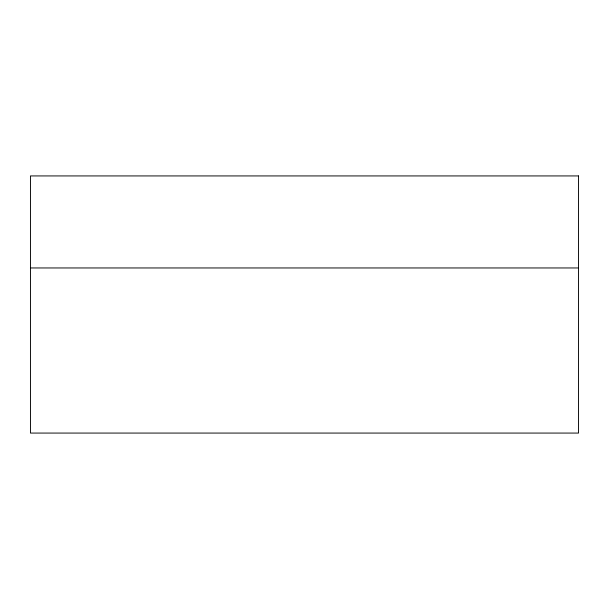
<?xml version="1.0" encoding="UTF-8"?>
<svg xmlns="http://www.w3.org/2000/svg" width="609" height="609" viewBox="0 0 609 609"><rect width="100%" height="100%" fill="white"/><g stroke="black" fill="none" stroke-linecap="round" stroke-linejoin="round"><path stroke-width="0.91" d="M30.45 267.96L578.55 267.96M578.55 175.932L30.45 175.932L30.45 433.068L578.55 433.068L578.55 175.932"/></g></svg>
